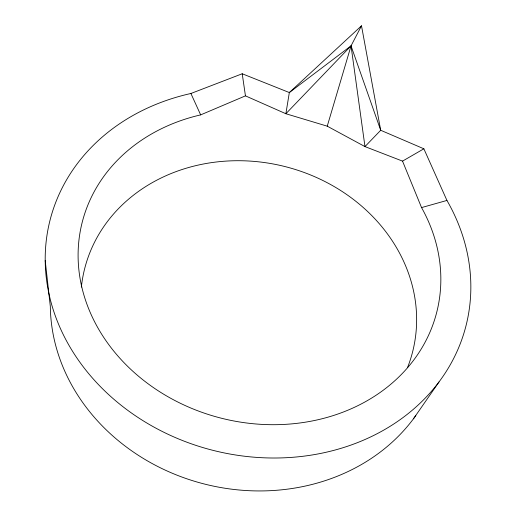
<?xml version="1.0" encoding="UTF-8"?>
<svg xmlns="http://www.w3.org/2000/svg" width="516" height="516" viewBox="0 0 516 516"><rect width="100%" height="100%" fill="white"/><g stroke="black" fill="none" stroke-linecap="round" stroke-linejoin="round"><path stroke-width="0.77" d="M327.241 126.175L351.041 45.859L361.503 25.8L380.698 130.277L364.973 146.596L327.241 126.175L285.877 113.733L245.448 95.86L200.666 114.881A182.89 155.671 14.1 0 0 90.713 313.599A182.89 155.671 14.1 0 0 333.491 415.49A182.89 155.671 14.1 0 0 421.553 207.587L402.532 161.115L364.973 146.596L351.041 45.859L289.334 92.551L285.877 113.733L351.041 45.859L380.698 130.277L423.868 148.795L446.94 200.44A214.579 182.987 14.1 0 1 345.965 446.772A214.579 182.987 14.1 0 1 59.862 327.267A214.579 182.987 14.1 0 1 190.901 93.486L242.217 73.762L289.334 92.551L361.503 25.8M413.439 418.824L439 381.963M402.532 161.115L423.868 148.795M421.553 207.587L446.94 200.44M190.901 93.486L200.666 114.881M242.217 73.762L245.448 95.86M45.208 260.606L50.316 306.388A198.428 174.131 14.1 0 0 195.364 481.525A198.428 174.131 14.1 0 0 415.825 415.548M81.367 287.102A169.171 148.215 14.1 0 1 283.903 166.294A169.171 148.215 14.1 0 1 407.537 367.547"/></g></svg>
